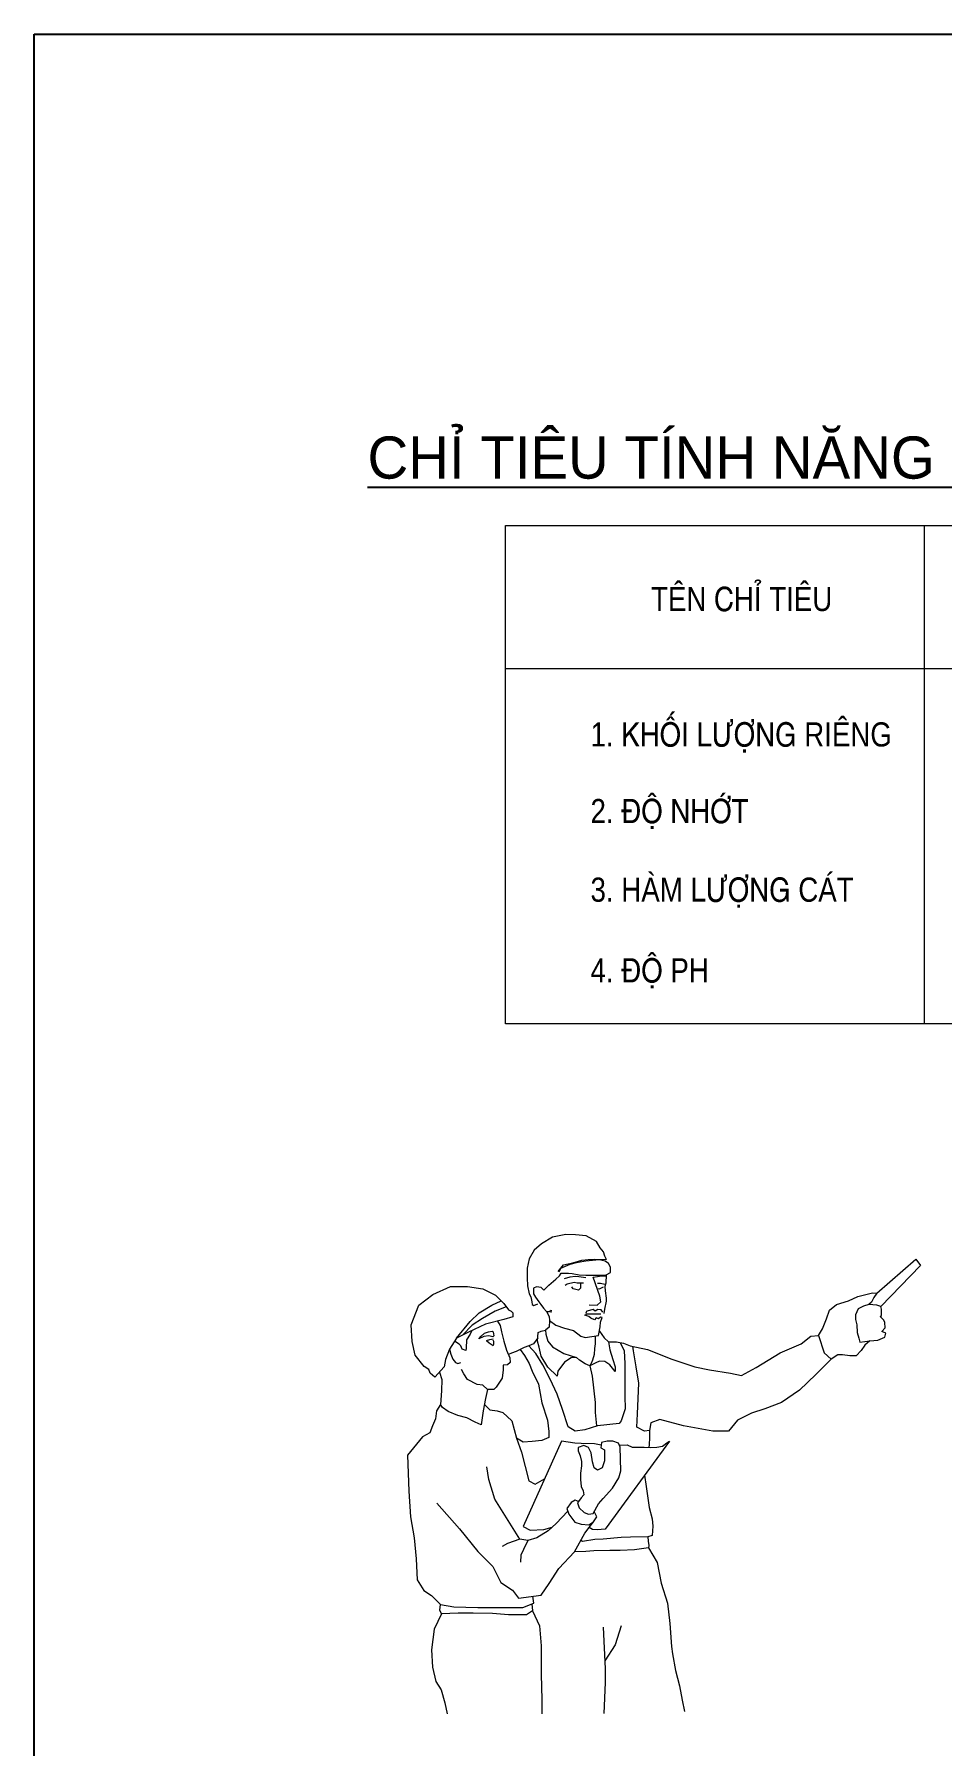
# Model space of a CAD drawing. Header units: millimetres. Extents: x -346728 to 1320345, y -537202 to -385966.
# Drawn here: x 1039257 to 1054940, y -510163 to -480568 of the extents above; entities that cross this region are included whole.
import ezdxf
from ezdxf.enums import TextEntityAlignment as Align

# ---------------------------------------------------------------- set-up
doc = ezdxf.new("R2010")
doc.units = ezdxf.units.MM
doc.header["$LTSCALE"] = 100
doc.layers.add('NET-MANH', color=153, linetype='Continuous', lineweight=15)
doc.layers.add('TEXT', color=8, linetype='Continuous', lineweight=25)
doc.styles.add('KH', font='Vhhels.ttf')
doc.styles.add('VN-A', font='VHARIALN.TTF', dxfattribs={"height": 500})

# ---------------------------------------------------------------- blocks, each defined once
blk = doc.blocks.new('LVL-KHUNGTEN')
blk.add_lwpolyline([(61073, 41093), (119124, 41093), (119124, 62), (61073, 62)], close=True)
at = {"layer": 'DEFPOINTS'}
for p, q in [((61073, 41093), (119124, 41093)), ((61073, 62), (61073, 41093))]:
    blk.add_line(p, q, dxfattribs=at)

msp = doc.modelspace()

# ---------------------------------------------------------------- linework, layer by layer
at = {"layer": 'NET-MANH'}
for p, q in [((1047401.2, -489065.1, -881.1), (1071382.1, -489065.1, -881.1)), ((1047401.2, -497678.7, -881.1), (1047401.2, -489065.1, -881.1)), ((1071382.1, -497678.7, -881.1), (1047401.2, -497678.7, -881.1))]:
    msp.add_line(p, q, dxfattribs=at)
at = {"layer": 'NET-MANH', "linetype": 'Continuous'}
for p, q in [((1054637.3, -489065.1, -881.1), (1054637.3, -497678.7, -881.1)), ((1047401.2, -491535.1, -881.1), (1071382.1, -491535.1, -881.1))]:
    msp.add_line(p, q, dxfattribs=at)
at = {"layer": 'NET-MANH', "ltscale": 150}
for p, q in [((1048445.8, -501324.7, -881.1), (1048211.6, -501369.1, -881.1)), ((1048611.4, -501328.7, -881.1), (1048445.8, -501324.7, -881.1)), ((1048793.2, -501344.8, -881.1), (1048611.4, -501328.7, -881.1)), ((1047896.6, -501591, -881.1), (1047807.7, -501744.3, -881.1)), ((1048025.8, -501482, -881.1), (1047896.6, -501591, -881.1)), ((1048211.6, -501369.1, -881.1), (1048025.8, -501482, -881.1)), ((1048970.9, -501441.7, -881.1), (1048793.2, -501344.8, -881.1)), ((1049035.5, -501550.6, -881.1), (1048970.9, -501441.7, -881.1)), ((1049096.1, -501623.2, -881.1), (1049035.5, -501550.6, -881.1)), ((1049120.3, -501695.9, -881.1), (1049096.1, -501623.2, -881.1)), ((1047807.7, -501744.3, -881.1), (1047775.4, -501901.6, -881.1)), ((1047775.4, -501901.6, -881.1), (1047775.4, -502071.1, -881.1)), ((1048308.5, -501962.2, -881.1), (1048401.4, -501849.2, -881.1)), ((1048348.9, -501909.7, -881.1), (1048324.7, -501974.3, -881.1)), ((1048514.5, -501841.1, -881.1), (1048348.9, -501909.7, -881.1)), ((1048401.4, -501849.2, -881.1), (1048563, -501812.9, -881.1)), ((1048619.5, -501812.9, -881.1), (1048514.5, -501841.1, -881.1)), ((1048563, -501812.9, -881.1), (1048720.5, -501768.5, -881.1)), ((1048789.1, -501784.6, -881.1), (1048619.5, -501812.9, -881.1)), ((1048720.5, -501768.5, -881.1), (1048829.5, -501756.4, -881.1)), ((1049019.3, -501760.4, -881.1), (1048789.1, -501784.6, -881.1)), ((1048829.5, -501756.4, -881.1), (1048942.6, -501748.3, -881.1)), ((1048942.6, -501748.3, -881.1), (1049148.6, -501756.4, -881.1)), ((1049124.3, -501780.6, -881.1), (1049019.3, -501760.4, -881.1)), ((1049148.6, -501756.4, -881.1), (1049120.3, -501695.9, -881.1)), ((1049180.9, -501820.9, -881.1), (1049124.3, -501780.6, -881.1)), ((1049217.2, -501889.5, -881.1), (1049180.9, -501820.9, -881.1)), ((1049217.2, -501978.3, -881.1), (1049217.2, -501889.5, -881.1)), ((1053819.9, -502337.7, -881.1), (1054489.2, -501746.5, -881.1)), ((1054572.6, -501861, -881.1), (1053887.2, -502566.4, -881.1)), ((1054489.2, -501746.5, -881.1), (1054572.6, -501861, -881.1)), ((1047775.4, -502071.1, -881.1), (1047779.5, -502208.3, -881.1)), ((1047779.5, -502208.3, -881.1), (1047811.8, -502345.5, -881.1)), ((1048066, -502283.7, -881.1), (1048151, -502200.2, -881.1)), ((1048151, -502200.2, -881.1), (1048272.2, -502095.3, -881.1)), ((1048272.2, -502095.3, -881.1), (1048336.8, -502038.8, -881.1)), ((1048336.8, -502038.8, -881.1), (1048361, -501990.4, -881.1)), ((1048361, -501990.4, -881.1), (1048490.3, -501990.4, -881.1)), ((1048515.3, -502059.3, -881.1), (1048417.3, -502088, -881.1)), ((1048469.2, -502180.1, -881.1), (1048434.6, -502203.1, -881.1)), ((1048590.2, -502151.3, -881.1), (1048469.2, -502180.1, -881.1)), ((1048490.3, -501990.4, -881.1), (1048554.9, -501998.5, -881.1)), ((1048613.2, -502047.8, -881.1), (1048515.3, -502059.3, -881.1)), ((1048554.9, -501998.5, -881.1), (1048676.1, -502018.7, -881.1)), ((1048642, -502162.9, -881.1), (1048590.2, -502151.3, -881.1)), ((1048670.8, -502053.5, -881.1), (1048613.2, -502047.8, -881.1)), ((1048751.4, -502162.9, -881.1), (1048642, -502162.9, -881.1)), ((1048791.8, -502070.8, -881.1), (1048670.8, -502053.5, -881.1)), ((1048676.1, -502018.7, -881.1), (1048789.1, -502026.7, -881.1)), ((1048696.7, -502162.9, -881.1), (1048699.6, -502249.2, -881.1)), ((1048789.1, -502026.7, -881.1), (1048962.8, -502026.7, -881.1)), ((1048918.5, -502059.3, -881.1), (1049068.3, -502036.3, -881.1)), ((1049033.7, -502387.3, -881.1), (1048918.5, -502059.3, -881.1)), ((1048962.8, -502026.7, -881.1), (1049067.8, -502022.7, -881.1)), ((1048993.4, -502162.9, -881.1), (1049045.2, -502162.9, -881.1)), ((1049045.2, -502162.9, -881.1), (1049120.1, -502180.1, -881.1)), ((1049067.8, -502022.7, -881.1), (1049143.2, -502019, -881.1)), ((1049068.3, -502036.3, -881.1), (1049143.2, -502042, -881.1)), ((1049137.4, -502162.9, -881.1), (1049120.1, -502220.4, -881.1)), ((1049143.2, -502019, -881.1), (1049137.4, -502162.9, -881.1)), ((1049143.2, -502019, -881.1), (1049217.2, -501978.3, -881.1)), ((1045903.3, -502545.1, -881.1), (1046142.6, -502356.9, -881.1)), ((1046142.6, -502356.9, -881.1), (1046448, -502219.6, -881.1)), ((1046448, -502219.6, -881.1), (1046743.3, -502219.6, -881.1)), ((1046743.3, -502219.6, -881.1), (1047008, -502260.3, -881.1)), ((1047008, -502260.3, -881.1), (1047226.9, -502372.2, -881.1)), ((1047164, -502542, -881.1), (1047324.5, -502466.3, -881.1)), ((1047226.9, -502372.2, -881.1), (1047374.6, -502514.6, -881.1)), ((1047811.8, -502345.5, -881.1), (1047836, -502402, -881.1)), ((1047836, -502402, -881.1), (1047856.2, -502486.7, -881.1)), ((1047856.2, -502486.7, -881.1), (1047864.3, -502531.1, -881.1)), ((1047939.2, -502226.2, -881.1), (1047887.4, -502249.2, -881.1)), ((1047887.4, -502249.2, -881.1), (1047887.4, -502347, -881.1)), ((1047887.4, -502347, -881.1), (1047922, -502404.6, -881.1)), ((1047922, -502404.6, -881.1), (1047979.6, -502485.1, -881.1)), ((1048019.9, -502237.7, -881.1), (1047939.2, -502226.2, -881.1)), ((1047979.6, -502485.1, -881.1), (1048014.1, -502531.2, -881.1)), ((1048066, -502283.7, -881.1), (1048019.9, -502237.7, -881.1)), ((1048572.9, -502260.7, -881.1), (1048549.8, -502226.2, -881.1)), ((1048665, -502283.7, -881.1), (1048572.9, -502260.7, -881.1)), ((1048699.6, -502249.2, -881.1), (1048665, -502283.7, -881.1)), ((1048987.6, -502542.7, -881.1), (1049051, -502485.1, -881.1)), ((1049022.2, -502266.4, -881.1), (1049010.7, -502254.9, -881.1)), ((1049091.3, -502231.9, -881.1), (1049022.2, -502266.4, -881.1)), ((1049051, -502485.1, -881.1), (1049033.7, -502387.3, -881.1)), ((1049143.2, -502473.6, -881.1), (1049114.3, -502611.7, -881.1)), ((1049120.1, -502220.4, -881.1), (1049125.9, -502295.2, -881.1)), ((1049125.9, -502295.2, -881.1), (1049143.2, -502421.8, -881.1)), ((1049143.2, -502421.8, -881.1), (1049143.2, -502473.6, -881.1)), ((1053119.8, -502535, -881.1), (1053330.7, -502467.7, -881.1)), ((1053330.7, -502467.7, -881.1), (1053487.8, -502391.5, -881.1)), ((1053487.8, -502391.5, -881.1), (1053743.6, -502328.8, -881.1)), ((1053725.7, -502494.6, -881.1), (1053680.8, -502535, -881.1)), ((1053766, -502409.4, -881.1), (1053725.7, -502494.6, -881.1)), ((1053743.6, -502328.8, -881.1), (1053819.9, -502337.7, -881.1)), ((1053819.9, -502337.7, -881.1), (1053766, -502409.4, -881.1)), ((1045770.9, -502885.9, -881.1), (1045903.3, -502545.1, -881.1)), ((1046788.6, -502825.5, -881.1), (1046947.3, -502679.2, -881.1)), ((1047002.3, -502776.7, -881.1), (1046825.2, -502889.6, -881.1)), ((1046947.3, -502679.2, -881.1), (1047164, -502542, -881.1)), ((1047225, -502645.6, -881.1), (1047002.3, -502776.7, -881.1)), ((1047374.6, -502794.3, -881.1), (1047053.8, -502870.6, -881.1)), ((1047412.7, -502570.5, -881.1), (1047225, -502645.6, -881.1)), ((1047374.6, -502514.6, -881.1), (1047450.9, -502626.5, -881.1)), ((1047527.3, -502748.5, -881.1), (1047374.6, -502794.3, -881.1)), ((1047450.9, -502626.5, -881.1), (1047496.7, -502646.8, -881.1)), ((1047496.7, -502646.8, -881.1), (1047527.3, -502677.3, -881.1)), ((1047527.3, -502677.3, -881.1), (1047527.3, -502748.5, -881.1)), ((1047864.3, -502531.1, -881.1), (1047892.6, -502547.2, -881.1)), ((1047892.6, -502547.2, -881.1), (1047957.2, -502523, -881.1)), ((1048014.1, -502531.2, -881.1), (1048060.2, -502594.5, -881.1)), ((1048060.2, -502594.5, -881.1), (1048112.1, -502652, -881.1)), ((1048112.1, -502652, -881.1), (1048158.1, -502738.3, -881.1)), ((1048112.1, -502652, -881.1), (1048158.1, -502652, -881.1)), ((1048163.9, -502807.4, -881.1), (1048155, -502923.6, -881.1)), ((1048158.1, -502652, -881.1), (1048192.7, -502629, -881.1)), ((1048158.1, -502738.3, -881.1), (1048163.9, -502807.4, -881.1)), ((1048163.9, -502807.4, -881.1), (1048273.3, -502888, -881.1)), ((1048192.7, -502629, -881.1), (1048186.9, -502669.3, -881.1)), ((1048774.5, -502715.3, -881.1), (1048814.8, -502692.3, -881.1)), ((1048843.6, -502738.3, -881.1), (1048774.5, -502715.3, -881.1)), ((1048809.1, -502646.3, -881.1), (1048786, -502686.5, -881.1)), ((1048918.5, -502617.5, -881.1), (1048809.1, -502646.3, -881.1)), ((1048814.8, -502692.3, -881.1), (1048889.7, -502692.3, -881.1)), ((1048878.2, -502767.1, -881.1), (1048843.6, -502738.3, -881.1)), ((1048849.4, -502536.9, -881.1), (1048987.6, -502542.7, -881.1)), ((1048941.5, -502795.9, -881.1), (1048878.2, -502767.1, -881.1)), ((1048889.7, -502692.3, -881.1), (1048964.6, -502692.3, -881.1)), ((1048953.1, -502646.3, -881.1), (1048918.5, -502617.5, -881.1)), ((1048970.3, -502761.4, -881.1), (1048941.5, -502795.9, -881.1)), ((1048999.1, -502617.5, -881.1), (1048953.1, -502646.3, -881.1)), ((1048964.6, -502692.3, -881.1), (1049051, -502692.3, -881.1)), ((1049010.7, -502778.6, -881.1), (1048970.3, -502761.4, -881.1)), ((1049056.7, -502623.2, -881.1), (1048999.1, -502617.5, -881.1)), ((1049045.2, -502749.8, -881.1), (1049010.7, -502778.6, -881.1)), ((1049074, -502755.6, -881.1), (1049045.2, -502749.8, -881.1)), ((1049045.2, -502836.2, -881.1), (1049074, -502755.6, -881.1)), ((1049085.5, -502663.5, -881.1), (1049056.7, -502623.2, -881.1)), ((1049114.3, -502611.7, -881.1), (1049102.8, -502686.5, -881.1)), ((1052877.5, -502951.9, -881.1), (1052949.3, -502781.6, -881.1)), ((1052949.3, -502781.6, -881.1), (1052998.7, -502629.1, -881.1)), ((1052998.7, -502629.1, -881.1), (1053119.8, -502535, -881.1)), ((1053496.8, -502606.7, -881.1), (1053447.4, -502709.8, -881.1)), ((1053447.4, -502709.8, -881.1), (1053451.9, -502790.5, -881.1)), ((1053451.9, -502790.5, -881.1), (1053474.3, -502884.7, -881.1)), ((1053586.5, -502561.9, -881.1), (1053496.8, -502606.7, -881.1)), ((1053680.8, -502535, -881.1), (1053586.5, -502561.9, -881.1)), ((1053819.9, -502543.9, -881.1), (1053680.8, -502535, -881.1)), ((1053887.2, -502566.4, -881.1), (1053819.9, -502543.9, -881.1)), ((1053878.2, -502741.2, -881.1), (1053896.2, -502723.3, -881.1)), ((1053936.6, -502804, -881.1), (1053878.2, -502741.2, -881.1)), ((1053896.2, -502611.2, -881.1), (1053887.2, -502566.4, -881.1)), ((1053896.2, -502723.3, -881.1), (1053896.2, -502611.2, -881.1)), ((1053959, -502844.3, -881.1), (1053936.6, -502804, -881.1)), ((1045786.2, -503170.7, -881.1), (1045770.9, -502885.9, -881.1)), ((1046554.9, -503114.7, -881.1), (1046788.6, -502825.5, -881.1)), ((1046758.6, -503013, -881.1), (1046554.9, -503114.7, -881.1)), ((1046825.2, -502889.6, -881.1), (1046656.7, -503063.9, -881.1)), ((1046788.1, -503045.6, -881.1), (1046727, -503146.1, -881.1)), ((1047053.8, -502870.6, -881.1), (1046758.6, -503013, -881.1)), ((1046816.8, -502984.9, -881.1), (1046788.1, -503045.6, -881.1)), ((1046938.9, -503128.1, -881.1), (1046982, -503081.5, -881.1)), ((1047028.7, -503088.7, -881.1), (1046938.9, -503128.1, -881.1)), ((1046982, -503081.5, -881.1), (1047039.4, -503027.7, -881.1)), ((1047114.8, -503074.3, -881.1), (1047028.7, -503088.7, -881.1)), ((1047039.4, -503027.7, -881.1), (1047107.7, -503002.6, -881.1)), ((1047107.7, -503002.6, -881.1), (1047172.3, -502995.4, -881.1)), ((1047183.1, -503092.3, -881.1), (1047114.8, -503074.3, -881.1)), ((1047172.3, -502995.4, -881.1), (1047190.2, -503006.2, -881.1)), ((1047201, -503074.3, -881.1), (1047183.1, -503092.3, -881.1)), ((1047190.2, -503006.2, -881.1), (1047201, -503074.3, -881.1)), ((1047262, -502821.1, -881.1), (1047308.8, -502894.1, -881.1)), ((1047308.8, -502894.1, -881.1), (1047334, -503005.3, -881.1)), ((1047334, -503005.3, -881.1), (1047373.5, -503166.7, -881.1)), ((1047954.7, -503167.2, -881.1), (1047967.8, -503014.9, -881.1)), ((1047967.8, -503014.9, -881.1), (1048015.7, -502993.2, -881.1)), ((1048015.7, -502993.2, -881.1), (1048089.7, -502975.8, -881.1)), ((1048155, -502923.6, -881.1), (1048089.7, -502975.8, -881.1)), ((1048089.7, -502975.8, -881.1), (1048098.4, -503045.4, -881.1)), ((1048098.4, -503045.4, -881.1), (1048133.2, -503167.2, -881.1)), ((1048273.3, -502888, -881.1), (1048423.1, -502939.8, -881.1)), ((1048423.1, -502939.8, -881.1), (1048578.6, -502980, -881.1)), ((1048578.6, -502980, -881.1), (1048705.4, -503077.9, -881.1)), ((1048705.4, -503077.9, -881.1), (1048780.2, -503100.9, -881.1)), ((1048780.2, -503100.9, -881.1), (1049010.7, -503066.4, -881.1)), ((1048951, -503075.3, -881.1), (1048951.7, -503210.7, -881.1)), ((1049010.7, -503066.4, -881.1), (1049039.5, -502916.7, -881.1)), ((1049025.1, -502991.5, -881.1), (1049108.5, -503110.6, -881.1)), ((1049039.5, -502916.7, -881.1), (1049045.2, -502836.2, -881.1)), ((1052513, -503211.9, -881.1), (1052678.3, -503079.8, -881.1)), ((1052678.3, -503079.8, -881.1), (1052810.5, -503068.8, -881.1)), ((1052810.5, -503068.8, -881.1), (1052877.5, -502951.9, -881.1)), ((1052810.5, -503068.8, -881.1), (1052909.7, -503366, -881.1)), ((1053474.3, -502884.7, -881.1), (1053478.8, -503019.2, -881.1)), ((1053478.8, -503019.2, -881.1), (1053505.8, -503113.3, -881.1)), ((1053833.4, -503149.2, -881.1), (1053954.5, -503099.9, -881.1)), ((1053905.2, -502996.8, -881.1), (1053963.5, -502934, -881.1)), ((1053972.5, -503028.1, -881.1), (1053905.2, -502996.8, -881.1)), ((1053954.5, -503099.9, -881.1), (1053972.5, -503028.1, -881.1)), ((1053963.5, -502934, -881.1), (1053959, -502844.3, -881.1)), ((1045842.2, -503409.7, -881.1), (1045786.2, -503170.7, -881.1)), ((1046432.7, -503302.9, -881.1), (1046361.5, -503486, -881.1)), ((1046554.9, -503114.7, -881.1), (1046432.7, -503302.9, -881.1)), ((1046432.7, -503302.9, -881.1), (1046454.2, -503390, -881.1)), ((1046454.2, -503390, -881.1), (1046490.1, -503476.1, -881.1)), ((1046601.4, -503217.8, -881.1), (1046521.6, -503166, -881.1)), ((1046630.1, -503246.5, -881.1), (1046601.4, -503217.8, -881.1)), ((1046651.6, -503307.5, -881.1), (1046630.1, -503246.5, -881.1)), ((1046712.7, -503325.4, -881.1), (1046651.6, -503307.5, -881.1)), ((1046723.5, -503286, -881.1), (1046712.7, -503325.4, -881.1)), ((1046727, -503146.1, -881.1), (1046723.5, -503286, -881.1)), ((1047071.7, -503153.3, -881.1), (1047132.8, -503135.3, -881.1)), ((1047071.7, -503153.3, -881.1), (1047118.4, -503192.7, -881.1)), ((1047118.4, -503192.7, -881.1), (1047190.2, -503242.9, -881.1)), ((1047132.8, -503135.3, -881.1), (1047186.6, -503128.1, -881.1)), ((1047201, -503174.8, -881.1), (1047190.2, -503149.7, -881.1)), ((1047190.2, -503242.9, -881.1), (1047201, -503217.8, -881.1)), ((1047201, -503217.8, -881.1), (1047201, -503174.8, -881.1)), ((1047373.5, -503166.7, -881.1), (1047420.1, -503321, -881.1)), ((1047420.1, -503321, -881.1), (1047477.6, -503457.3, -881.1)), ((1047506.3, -503371.6, -881.1), (1047451.2, -503394.8, -881.1)), ((1047584.6, -503345.5, -881.1), (1047506.3, -503371.6, -881.1)), ((1047724, -503275.9, -881.1), (1047584.6, -503345.5, -881.1)), ((1047654.3, -503310.7, -881.1), (1047727.2, -503413.2, -881.1)), ((1047802.3, -503249.8, -881.1), (1047724, -503275.9, -881.1)), ((1047885.1, -503215, -881.1), (1047802.3, -503249.8, -881.1)), ((1047923.9, -503381.2, -881.1), (1047802.3, -503249.8, -881.1)), ((1047959.6, -503110.1, -881.1), (1047885.1, -503215, -881.1)), ((1048047.4, -503577.7, -881.1), (1047923.9, -503381.2, -881.1)), ((1047985.2, -503271.6, -881.1), (1047954.7, -503167.2, -881.1)), ((1048015.7, -503423.8, -881.1), (1047985.2, -503271.6, -881.1)), ((1048133.2, -503167.2, -881.1), (1048211.6, -503262.9, -881.1)), ((1048211.6, -503262.9, -881.1), (1048407.5, -503380.3, -881.1)), ((1048407.5, -503380.3, -881.1), (1048629.6, -503449.9, -881.1)), ((1048934.3, -503397.7, -881.1), (1048903.8, -503493.4, -881.1)), ((1048938.7, -503293.3, -881.1), (1048934.3, -503397.7, -881.1)), ((1048951.7, -503210.7, -881.1), (1048938.7, -503293.3, -881.1)), ((1049108.5, -503110.6, -881.1), (1049178.1, -503180.2, -881.1)), ((1049178.1, -503180.2, -881.1), (1049321.8, -503175.9, -881.1)), ((1049178.1, -503180.2, -881.1), (1049205.3, -503315.5, -881.1)), ((1049205.3, -503315.5, -881.1), (1049254.1, -503486, -881.1)), ((1049321.8, -503175.9, -881.1), (1049439.4, -503202, -881.1)), ((1049380.6, -503188.9, -881.1), (1049451.4, -503331, -881.1)), ((1049439.4, -503202, -881.1), (1049556.9, -503245.5, -881.1)), ((1049451.4, -503331, -881.1), (1049460.6, -503550.3, -881.1)), ((1049556.9, -503245.5, -881.1), (1049857.5, -503310.9, -881.1)), ((1049615.1, -503333, -881.1), (1049598.7, -503254.6, -881.1)), ((1049659.2, -503608.2, -881.1), (1049615.1, -503333, -881.1)), ((1049857.5, -503310.9, -881.1), (1050276.2, -503476.1, -881.1)), ((1051730.7, -503619.2, -881.1), (1052149.4, -503366, -881.1)), ((1052149.4, -503366, -881.1), (1052513, -503211.9, -881.1)), ((1052909.7, -503366, -881.1), (1053030.9, -503476.1, -881.1)), ((1053546.1, -503328.5, -881.1), (1053460.9, -503418.2, -881.1)), ((1053505.8, -503113.3, -881.1), (1053523.7, -503185.1, -881.1)), ((1053523.7, -503185.1, -881.1), (1053698.7, -503158.2, -881.1)), ((1053609, -503234.4, -881.1), (1053546.1, -503328.5, -881.1)), ((1053698.7, -503158.2, -881.1), (1053609, -503234.4, -881.1)), ((1053698.7, -503158.2, -881.1), (1053833.4, -503149.2, -881.1)), ((1045994.9, -503603, -881.1), (1045842.2, -503409.7, -881.1)), ((1046076.4, -503658.9, -881.1), (1045994.9, -503603, -881.1)), ((1046101.8, -503720, -881.1), (1046076.4, -503658.9, -881.1)), ((1046341.1, -503613.1, -881.1), (1046178.2, -503791.2, -881.1)), ((1046361.5, -503486, -881.1), (1046341.1, -503613.1, -881.1)), ((1046490.1, -503476.1, -881.1), (1046536.7, -503533.5, -881.1)), ((1046536.7, -503533.5, -881.1), (1046576.2, -503555, -881.1)), ((1046576.2, -503555, -881.1), (1046626.5, -503537.1, -881.1)), ((1046680.4, -503730.8, -881.1), (1046640.9, -503659, -881.1)), ((1047362.7, -503661.7, -881.1), (1047341.1, -503808.8, -881.1)), ((1047434.5, -503575.7, -881.1), (1047359.1, -503579.2, -881.1)), ((1047359.1, -503579.2, -881.1), (1047362.7, -503661.7, -881.1)), ((1047481.2, -503532.6, -881.1), (1047434.5, -503575.7, -881.1)), ((1047477.6, -503457.3, -881.1), (1047481.2, -503532.6, -881.1)), ((1047727.2, -503413.2, -881.1), (1047809.5, -503554.9, -881.1)), ((1047809.5, -503554.9, -881.1), (1047859.8, -503687.4, -881.1)), ((1047859.8, -503687.4, -881.1), (1047969.6, -503911.2, -881.1)), ((1048133.2, -503615.2, -881.1), (1048015.7, -503423.8, -881.1)), ((1048175.4, -503824.4, -881.1), (1048047.4, -503577.7, -881.1)), ((1048294.3, -503771.8, -881.1), (1048133.2, -503615.2, -881.1)), ((1048303, -503684.8, -881.1), (1048294.3, -503771.8, -881.1)), ((1048420.6, -503528.2, -881.1), (1048303, -503684.8, -881.1)), ((1048533.8, -503454.2, -881.1), (1048420.6, -503528.2, -881.1)), ((1048629.6, -503449.9, -881.1), (1048533.8, -503454.2, -881.1)), ((1048681.8, -503497.7, -881.1), (1048629.6, -503449.9, -881.1)), ((1048777.6, -503558.6, -881.1), (1048681.8, -503497.7, -881.1)), ((1048860.3, -503593.4, -881.1), (1048777.6, -503558.6, -881.1)), ((1048961.6, -503538.8, -881.1), (1048860.3, -503593.4, -881.1)), ((1048873.4, -503563, -881.1), (1048860.3, -503593.4, -881.1)), ((1048860.3, -503593.4, -881.1), (1048900.6, -503770.1, -881.1)), ((1048903.8, -503493.4, -881.1), (1048873.4, -503563, -881.1)), ((1049026.6, -503510.4, -881.1), (1048961.6, -503538.8, -881.1)), ((1049120, -503518.5, -881.1), (1049026.6, -503510.4, -881.1)), ((1049201.2, -503575.3, -881.1), (1049120, -503518.5, -881.1)), ((1049294.7, -503693, -881.1), (1049201.2, -503575.3, -881.1)), ((1049254.1, -503486, -881.1), (1049298.8, -503607.8, -881.1)), ((1049298.8, -503607.8, -881.1), (1049294.7, -503693, -881.1)), ((1049460.6, -503550.3, -881.1), (1049460.6, -503769.6, -881.1)), ((1049703.2, -503894.4, -881.1), (1049659.2, -503608.2, -881.1)), ((1050276.2, -503476.1, -881.1), (1050672.9, -503608.2, -881.1)), ((1050672.9, -503608.2, -881.1), (1050926.3, -503663.2, -881.1)), ((1050926.3, -503663.2, -881.1), (1051289.9, -503718.2, -881.1)), ((1051477.2, -503762.3, -881.1), (1051730.7, -503619.2, -881.1)), ((1053030.9, -503476.1, -881.1), (1052766.4, -503740.3, -881.1)), ((1053142.3, -503404.7, -881.1), (1053030.9, -503476.1, -881.1)), ((1053227.5, -503404.7, -881.1), (1053142.3, -503404.7, -881.1)), ((1053353.2, -503418.2, -881.1), (1053227.5, -503404.7, -881.1)), ((1053460.9, -503418.2, -881.1), (1053353.2, -503418.2, -881.1)), ((1046178.2, -503791.2, -881.1), (1046101.8, -503720, -881.1)), ((1046259.7, -503702.2, -881.1), (1046299.4, -503831.1, -881.1)), ((1046299.4, -503831.1, -881.1), (1046295.6, -504027, -881.1)), ((1046741.4, -503831.2, -881.1), (1046680.4, -503730.8, -881.1)), ((1046910.2, -503913.7, -881.1), (1046741.4, -503831.2, -881.1)), ((1047007.1, -503928.1, -881.1), (1046910.2, -503913.7, -881.1)), ((1047089.7, -503999.8, -881.1), (1047007.1, -503928.1, -881.1)), ((1047237, -503963.1, -881.1), (1047197.4, -504003.4, -881.1)), ((1047341.1, -503808.8, -881.1), (1047237, -503963.1, -881.1)), ((1047969.6, -503911.2, -881.1), (1048029.1, -504231.1, -881.1)), ((1048294.3, -504080.3, -881.1), (1048175.4, -503824.4, -881.1)), ((1048900.6, -503770.1, -881.1), (1048949.4, -504228.7, -881.1)), ((1049460.6, -503769.6, -881.1), (1049460.6, -503979.8, -881.1)), ((1049460.6, -503979.8, -881.1), (1049465.1, -504116.8, -881.1)), ((1049681.2, -504422.7, -881.1), (1049703.2, -503894.4, -881.1)), ((1051289.9, -503718.2, -881.1), (1051477.2, -503762.3, -881.1)), ((1052766.4, -503740.3, -881.1), (1052479.9, -504015.5, -881.1)), ((1046276.8, -504260.6, -881.1), (1046206.1, -504368.9, -881.1)), ((1046295.6, -504027, -881.1), (1046276.8, -504260.6, -881.1)), ((1046314.5, -504313.4, -881.1), (1046276.8, -504260.6, -881.1)), ((1047057.5, -504155.1, -881.1), (1047016, -504373.7, -881.1)), ((1047036.8, -504264.4, -881.1), (1047131.5, -504351.1, -881.1)), ((1047089.7, -503999.8, -881.1), (1047057.5, -504155.1, -881.1)), ((1047197.4, -504003.4, -881.1), (1047089.7, -503999.8, -881.1)), ((1048029.1, -504231.1, -881.1), (1048125.1, -504532.6, -881.1)), ((1048385.8, -504345.3, -881.1), (1048294.3, -504080.3, -881.1)), ((1048949.4, -504228.7, -881.1), (1048949.4, -504399.2, -881.1)), ((1049465.1, -504116.8, -881.1), (1049469.7, -504336.2, -881.1)), ((1052171.4, -504224.6, -881.1), (1051884.9, -504334.7, -881.1)), ((1052479.9, -504015.5, -881.1), (1052171.4, -504224.6, -881.1)), ((1046191.7, -504509.5, -881.1), (1046141.2, -504628.4, -881.1)), ((1046206.1, -504368.9, -881.1), (1046191.7, -504509.5, -881.1)), ((1046412.6, -504385, -881.1), (1046314.5, -504313.4, -881.1)), ((1046578.5, -504452.8, -881.1), (1046412.6, -504385, -881.1)), ((1046733.1, -504494.2, -881.1), (1046578.5, -504452.8, -881.1)), ((1046876.5, -504565.8, -881.1), (1046733.1, -504494.2, -881.1)), ((1046978.3, -504611, -881.1), (1046876.5, -504565.8, -881.1)), ((1047016, -504373.7, -881.1), (1046978.3, -504611, -881.1)), ((1047131.5, -504351.1, -881.1), (1047259.6, -504370.3, -881.1)), ((1047259.6, -504370.3, -881.1), (1047355.7, -504402.3, -881.1)), ((1047355.7, -504402.3, -881.1), (1047509.5, -504543.1, -881.1)), ((1047509.5, -504543.1, -881.1), (1047592.8, -504843.9, -881.1)), ((1048125.1, -504532.6, -881.1), (1048148, -504729.1, -881.1)), ((1048481.8, -504646.9, -881.1), (1048385.8, -504345.3, -881.1)), ((1048949.4, -504399.2, -881.1), (1048971.9, -504630.3, -881.1)), ((1049401.1, -504541.8, -881.1), (1049364.5, -504592, -881.1)), ((1049469.7, -504336.2, -881.1), (1049401.1, -504541.8, -881.1)), ((1049670.2, -504653.9, -881.1), (1049681.2, -504422.7, -881.1)), ((1049912.6, -504576.9, -881.1), (1049890.6, -504709, -881.1)), ((1050066.9, -504521.8, -881.1), (1049912.6, -504576.9, -881.1)), ((1050474.5, -504631.9, -881.1), (1050066.9, -504521.8, -881.1)), ((1051411.1, -504532.8, -881.1), (1051256.9, -504720, -881.1)), ((1051653.5, -504411.7, -881.1), (1051411.1, -504532.8, -881.1)), ((1051884.9, -504334.7, -881.1), (1051653.5, -504411.7, -881.1)), ((1045968, -504823.1, -881.1), (1045709.5, -505137.2, -881.1)), ((1046090.7, -504751, -881.1), (1045968, -504823.1, -881.1)), ((1046141.2, -504628.4, -881.1), (1046090.7, -504751, -881.1)), ((1047704.3, -504911.9, -881.1), (1047592.8, -504843.9, -881.1)), ((1047592.8, -504843.9, -881.1), (1047676, -505087.1, -881.1)), ((1048148, -504829.6, -881.1), (1048029.1, -504884.4, -881.1)), ((1048148, -504729.1, -881.1), (1048148, -504829.6, -881.1)), ((1048605.3, -504724.5, -881.1), (1048481.8, -504646.9, -881.1)), ((1048774.5, -504701.7, -881.1), (1048605.3, -504724.5, -881.1)), ((1048989.5, -504628.6, -881.1), (1048774.5, -504701.7, -881.1)), ((1049364.5, -504592, -881.1), (1048989.5, -504628.6, -881.1)), ((1049802.4, -504720, -881.1), (1049670.2, -504653.9, -881.1)), ((1049890.6, -504709, -881.1), (1049802.4, -504720, -881.1)), ((1049891.6, -504831.4, -881.1), (1049881.6, -504961.3, -881.1)), ((1049890.6, -504709, -881.1), (1049891.6, -504831.4, -881.1)), ((1050981.4, -504720, -881.1), (1050474.5, -504631.9, -881.1)), ((1051256.9, -504720, -881.1), (1050981.4, -504720, -881.1)), ((1045709.5, -505137.2, -881.1), (1045730.2, -505759.2, -881.1)), ((1047676, -505087.1, -881.1), (1047804.2, -505580, -881.1)), ((1047864.4, -504902.7, -881.1), (1047704.3, -504911.9, -881.1)), ((1048370.1, -504897.1, -881.1), (1047706.6, -506372.9, -881.1)), ((1048029.1, -504884.4, -881.1), (1047864.4, -504902.7, -881.1)), ((1048601.7, -504928.4, -881.1), (1048370.1, -504897.1, -881.1)), ((1048708.1, -504934.6, -881.1), (1048601.7, -504928.4, -881.1)), ((1048756.7, -504973.2, -881.1), (1048655, -505002.3, -881.1)), ((1048655, -505002.3, -881.1), (1048655, -505060.3, -881.1)), ((1048655, -505060.3, -881.1), (1048691.3, -505151, -881.1)), ((1048691.3, -505151, -881.1), (1048713.1, -505245.4, -881.1)), ((1048939.7, -504940.9, -881.1), (1048708.1, -504934.6, -881.1)), ((1048836.6, -505002.3, -881.1), (1048756.7, -504973.2, -881.1)), ((1048880.2, -505096.6, -881.1), (1048836.6, -505002.3, -881.1)), ((1048905.6, -505252.6, -881.1), (1048880.2, -505096.6, -881.1)), ((1049054.5, -504966, -881.1), (1048939.7, -504940.9, -881.1)), ((1049058.2, -504918.8, -881.1), (1049050.9, -505013.2, -881.1)), ((1049050.9, -505013.2, -881.1), (1049112.7, -505045.8, -881.1)), ((1049156.2, -504893.4, -881.1), (1049058.2, -504918.8, -881.1)), ((1049112.7, -505045.8, -881.1), (1049109, -505234.5, -881.1)), ((1050235.4, -504897.1, -881.1), (1049121.2, -506416.7, -881.1)), ((1049254.3, -504893.4, -881.1), (1049156.2, -504893.4, -881.1)), ((1049356, -504929.7, -881.1), (1049254.3, -504893.4, -881.1)), ((1049381.4, -504998.6, -881.1), (1049356, -504929.7, -881.1)), ((1049368.7, -504964.2, -881.1), (1049503.1, -504959.6, -881.1)), ((1049392.3, -505408.7, -881.1), (1049381.4, -504998.6, -881.1)), ((1049503.1, -504959.6, -881.1), (1049590.7, -504997.2, -881.1)), ((1049590.7, -504997.2, -881.1), (1049690.8, -504997.2, -881.1)), ((1049690.8, -504997.2, -881.1), (1049797.3, -504997.2, -881.1)), ((1049797.3, -504997.2, -881.1), (1049909.9, -505003.4, -881.1)), ((1049881.6, -504961.3, -881.1), (1049879.3, -505001.7, -881.1)), ((1049909.9, -505003.4, -881.1), (1050016.3, -504997.2, -881.1)), ((1050016.3, -504997.2, -881.1), (1050116.5, -504984.7, -881.1)), ((1050116.5, -504984.7, -881.1), (1050191.6, -504922.1, -881.1)), ((1050191.6, -504922.1, -881.1), (1050235.4, -504897.1, -881.1)), ((1047110.5, -505559.6, -881.1), (1047078.9, -505338.7, -881.1)), ((1048716.8, -505321.6, -881.1), (1048695, -505448.6, -881.1)), ((1048695, -505448.6, -881.1), (1048695, -505561.1, -881.1)), ((1048713.1, -505245.4, -881.1), (1048716.8, -505321.6, -881.1)), ((1048934.7, -505357.9, -881.1), (1048905.6, -505252.6, -881.1)), ((1048989.2, -505397.8, -881.1), (1048934.7, -505357.9, -881.1)), ((1049069.1, -505354.2, -881.1), (1048989.2, -505397.8, -881.1)), ((1049109, -505234.5, -881.1), (1049069.1, -505354.2, -881.1)), ((1049359.6, -505528.4, -881.1), (1049392.3, -505408.7, -881.1)), ((1045730.2, -505759.2, -881.1), (1045761.4, -506204.9, -881.1)), ((1047215.8, -505896.3, -881.1), (1047110.5, -505559.6, -881.1)), ((1047804.2, -505580, -881.1), (1047913.1, -505637.6, -881.1)), ((1047913.1, -505637.6, -881.1), (1048077.4, -505548.2, -881.1)), ((1048695, -505561.1, -881.1), (1048709.5, -505677.2, -881.1)), ((1048709.5, -505677.2, -881.1), (1048745.8, -505753.4, -881.1)), ((1048745.8, -505753.4, -881.1), (1048753.1, -505822.3, -881.1)), ((1049090.9, -505887.6, -881.1), (1049250.7, -505709.8, -881.1)), ((1049250.7, -505709.8, -881.1), (1049359.6, -505528.4, -881.1)), ((1049805.8, -505483.1, -881.1), (1049833.2, -505678.6, -881.1)), ((1049833.2, -505678.6, -881.1), (1049883, -506041.5, -881.1)), ((1046215.4, -505969.9, -881.1), (1046605, -506411.7, -881.1)), ((1047647.5, -506590.6, -881.1), (1047215.8, -505896.3, -881.1)), ((1048533.2, -505954.1, -881.1), (1048461.7, -506058.3, -881.1)), ((1048461.7, -506058.3, -881.1), (1048497.4, -506156.4, -881.1)), ((1048607.6, -505915.4, -881.1), (1048533.2, -505954.1, -881.1)), ((1048661.9, -505938.7, -881.1), (1048607.6, -505915.4, -881.1)), ((1048705.9, -505876.7, -881.1), (1048644.1, -505963.8, -881.1)), ((1048644.1, -505963.8, -881.1), (1048673.2, -506047.3, -881.1)), ((1048673.2, -506047.3, -881.1), (1048760.4, -506130.7, -881.1)), ((1048753.1, -505822.3, -881.1), (1048705.9, -505876.7, -881.1)), ((1048916.5, -506145.3, -881.1), (1049007.3, -505978.3, -881.1)), ((1049007.3, -505978.3, -881.1), (1049090.9, -505887.6, -881.1)), ((1049883, -506041.5, -881.1), (1049932.8, -506240.4, -881.1)), ((1045761.4, -506204.9, -881.1), (1045823.6, -506567.8, -881.1)), ((1048274.1, -506320.1, -881.1), (1048137, -506448.1, -881.1)), ((1048479.6, -506107.4, -881.1), (1048274.1, -506320.1, -881.1)), ((1048497.4, -506156.4, -881.1), (1048598.7, -506296.3, -881.1)), ((1048598.7, -506296.3, -881.1), (1048708.9, -506332, -881.1)), ((1048708.9, -506332, -881.1), (1048840, -506340.9, -881.1)), ((1048760.4, -506130.7, -881.1), (1048836.6, -506156.1, -881.1)), ((1048774.1, -506485.4, -881.1), (1048923.4, -506293.3, -881.1)), ((1048836.6, -506156.1, -881.1), (1048916.5, -506145.3, -881.1)), ((1048840, -506340.9, -881.1), (1048923.4, -506293.3, -881.1)), ((1048923.4, -506293.3, -881.1), (1048977, -506204.1, -881.1)), ((1048977, -506204.1, -881.1), (1048935.2, -506111, -881.1)), ((1049932.8, -506240.4, -881.1), (1049947.7, -506364.7, -881.1)), ((1045823.6, -506567.8, -881.1), (1045854.8, -506930.6, -881.1)), ((1046605, -506411.7, -881.1), (1046920.9, -506800.9, -881.1)), ((1047647.5, -506590.6, -881.1), (1047436.9, -506664.2, -881.1)), ((1047784.4, -506611.6, -881.1), (1047647.5, -506590.6, -881.1)), ((1047706.6, -506372.9, -881.1), (1047825.5, -506435.4, -881.1)), ((1047784.4, -506611.6, -881.1), (1047710.7, -506769.4, -881.1)), ((1047942.3, -506569.5, -881.1), (1047784.4, -506611.6, -881.1)), ((1047825.5, -506435.4, -881.1), (1048063.4, -506422.9, -881.1)), ((1048137, -506448.1, -881.1), (1047942.3, -506569.5, -881.1)), ((1048063.4, -506422.9, -881.1), (1048205.5, -506384.1, -881.1)), ((1048595.1, -506811.5, -881.1), (1048774.1, -506485.4, -881.1)), ((1048733.4, -506628.2, -881.1), (1048704.5, -506612.3, -881.1)), ((1048947.4, -506598.4, -881.1), (1048733.4, -506628.2, -881.1)), ((1048902.2, -506422.9, -881.1), (1048848.8, -506389.3, -881.1)), ((1048983.5, -506429.2, -881.1), (1048902.2, -506422.9, -881.1)), ((1049086.7, -506588.4, -881.1), (1048947.4, -506598.4, -881.1)), ((1049121.2, -506416.7, -881.1), (1048983.5, -506429.2, -881.1)), ((1049400.2, -506563.6, -881.1), (1049086.7, -506588.4, -881.1)), ((1049559.5, -506553.6, -881.1), (1049400.2, -506563.6, -881.1)), ((1049858.1, -506548.6, -881.1), (1049559.5, -506553.6, -881.1)), ((1049937.7, -506528.8, -881.1), (1049858.1, -506548.6, -881.1)), ((1049858.1, -506548.6, -881.1), (1049868.1, -506623.2, -881.1)), ((1049868.1, -506623.2, -881.1), (1049878, -506697.8, -881.1)), ((1049947.7, -506364.7, -881.1), (1049937.7, -506528.8, -881.1)), ((1045854.8, -506930.6, -881.1), (1045875.5, -507293.4, -881.1)), ((1046920.9, -506800.9, -881.1), (1047184.2, -507063.9, -881.1)), ((1047436.9, -506664.2, -881.1), (1047342.1, -506716.8, -881.1)), ((1047668.5, -506864.1, -881.1), (1047658, -506990.3, -881.1)), ((1047710.7, -506769.4, -881.1), (1047668.5, -506864.1, -881.1)), ((1048321.4, -507095.5, -881.1), (1048595.1, -506811.5, -881.1)), ((1048788.1, -506802.2, -881.1), (1048595.1, -506811.5, -881.1)), ((1048927.5, -506792.3, -881.1), (1048788.1, -506802.2, -881.1)), ((1049201.2, -506787.3, -881.1), (1048927.5, -506792.3, -881.1)), ((1049380.3, -506787.3, -881.1), (1049201.2, -506787.3, -881.1)), ((1049629.2, -506772.4, -881.1), (1049380.3, -506787.3, -881.1)), ((1049873, -506737.6, -881.1), (1049629.2, -506772.4, -881.1)), ((1049878, -506697.8, -881.1), (1049873, -506737.6, -881.1)), ((1049873, -506737.6, -881.1), (1050020.9, -506993, -881.1)), ((1047184.2, -507063.9, -881.1), (1047321.1, -507337.4, -881.1)), ((1048152.9, -507358.5, -881.1), (1048321.4, -507095.5, -881.1)), ((1050020.9, -506993, -881.1), (1050090.1, -507348.9, -881.1)), ((1045875.5, -507293.4, -881.1), (1045989.7, -507480, -881.1)), ((1045989.7, -507480, -881.1), (1046124.5, -507562.9, -881.1)), ((1047321.1, -507337.4, -881.1), (1047521.1, -507474.2, -881.1)), ((1047521.1, -507474.2, -881.1), (1047626.4, -507610.9, -881.1)), ((1048016, -507558.3, -881.1), (1048152.9, -507358.5, -881.1)), ((1050090.1, -507348.9, -881.1), (1050198.9, -507694.8, -881.1)), ((1046124.5, -507562.9, -881.1), (1046280.2, -507718.4, -881.1)), ((1046267.1, -507816.7, -881.1), (1046280.2, -507718.4, -881.1)), ((1046295.4, -507880.3, -881.1), (1046267.1, -507816.7, -881.1)), ((1046280.2, -507718.4, -881.1), (1046508.5, -507759.9, -881.1)), ((1046508.5, -507759.9, -881.1), (1046923.5, -507770.2, -881.1)), ((1046923.5, -507770.2, -881.1), (1047348.9, -507770.2, -881.1)), ((1047348.9, -507770.2, -881.1), (1047701.7, -507770.2, -881.1)), ((1047626.4, -507610.9, -881.1), (1048016, -507558.3, -881.1)), ((1047701.7, -507770.2, -881.1), (1047888.5, -507697.7, -881.1)), ((1047867.8, -507827.3, -881.1), (1047761.8, -507901.4, -881.1)), ((1047855.5, -507710.5, -881.1), (1047867.8, -507827.3, -881.1)), ((1047867.8, -507827.3, -881.1), (1047990, -508085.9, -881.1)), ((1047888.5, -507697.7, -881.1), (1047872.3, -507577.7, -881.1)), ((1050198.9, -507694.8, -881.1), (1050238.5, -508050.6, -881.1)), ((1046295.4, -507880.3, -881.1), (1046168.2, -508148.6, -881.1)), ((1046581.6, -507869.7, -881.1), (1046295.4, -507880.3, -881.1)), ((1046839.6, -507869.7, -881.1), (1046581.6, -507869.7, -881.1)), ((1047175.3, -507873.2, -881.1), (1046839.6, -507869.7, -881.1)), ((1047450.9, -507901.4, -881.1), (1047175.3, -507873.2, -881.1)), ((1047761.8, -507901.4, -881.1), (1047450.9, -507901.4, -881.1)), ((1047990, -508085.9, -881.1), (1048019.2, -508436, -881.1)), ((1049090.8, -508109.9, -881.1), (1049120.5, -508831.5, -881.1)), ((1049397.5, -508090.2, -881.1), (1049298.6, -508416.4, -881.1)), ((1050238.5, -508050.6, -881.1), (1050268.2, -508446, -881.1)), ((1046168.2, -508148.6, -881.1), (1046120.8, -508504.1, -881.1)), ((1049298.6, -508416.4, -881.1), (1049114.9, -508695.4, -881.1)), ((1046120.8, -508504.1, -881.1), (1046140.3, -508805.6, -881.1)), ((1048019.2, -508436, -881.1), (1048019.2, -508932.1, -881.1)), ((1050268.2, -508446, -881.1), (1050288, -508574.5, -881.1)), ((1050288, -508574.5, -881.1), (1050337.5, -508861.1, -881.1)), ((1046140.3, -508805.6, -881.1), (1046198.7, -509048.8, -881.1)), ((1048019.2, -508932.1, -881.1), (1048029, -509360, -881.1)), ((1049120.5, -508831.5, -881.1), (1049120.5, -509068.7, -881.1)), ((1050337.5, -508861.1, -881.1), (1050406.7, -509128, -881.1)), ((1046198.7, -509048.8, -881.1), (1046286.3, -509194.7, -881.1)), ((1046286.3, -509194.7, -881.1), (1046354.4, -509418.4, -881.1)), ((1049120.5, -509068.7, -881.1), (1049100.7, -509602.5, -881.1)), ((1050406.7, -509128, -881.1), (1050456.2, -509375.1, -881.1)), ((1046354.4, -509418.4, -881.1), (1046393.4, -509612.9, -881.1)), ((1048029, -509360, -881.1), (1048029, -509612.9, -881.1)), ((1050456.2, -509375.1, -881.1), (1050495.8, -509572.8, -881.1))]:
    msp.add_line(p, q, dxfattribs=at)

# ---------------------------------------------------------------- block references
at = {"xscale": 1.339663568069227, "yscale": 1.339663568069227, "zscale": 1.339663568069227}
msp.add_blockref('LVL-KHUNGTEN', (957439.9, -535618.7, -881.1), dxfattribs=at)

# ---------------------------------------------------------------- texts
at = {"layer": 'TEXT', "color": 170, "style": 'KH'}
msp.add_text('%%UChØ tiªu tÝnh n¨ng dung dÞch bentonite (HOÆC POLYMER)', height=729.11, dxfattribs=at).set_placement((1060129, -487887.4, -881.1), align=Align.MIDDLE)
at = {"layer": 'TEXT', "color": 170, "style": 'VN-A'}
for s, height, p in [('Tªn chØ tiªu', 417.568, (1049915.6, -490541.9, -881.1)), ('1. Khèi l\xadîng riªng', 417.568, (1048870.4, -492884, -881.1)), ('2. §é nhít', 417.57, (1048870.4, -494208.6, -881.1)), ('3. Hµm l\xadîng c¸t', 417.568, (1048870.4, -495568.3, -881.1)), ('4. §é pH', 417.57, (1048870.4, -496963.4, -881.1))]:
    msp.add_text(s, height=height, dxfattribs=at).set_placement(p)

doc.saveas('drawing.dxf')
